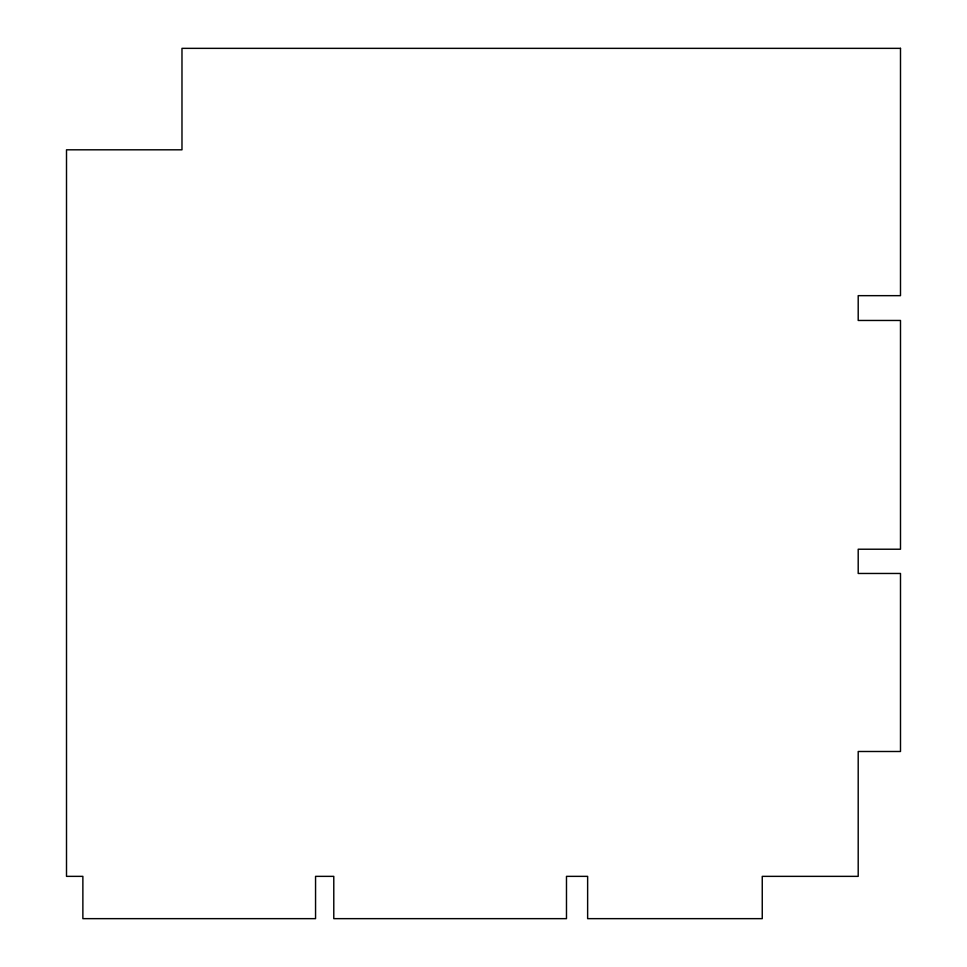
<?xml version="1.0" encoding="UTF-8"?>
<svg xmlns="http://www.w3.org/2000/svg" width="967" height="967" viewBox="0 0 967 967"><rect width="100%" height="100%" fill="white"/><g stroke="black" fill="none" stroke-linecap="round" stroke-linejoin="round"><path stroke-width="1.45" d="M900.495 48.35L181.977 48.35L181.977 149.812L66.505 149.812L66.505 876.356L82.872 876.356L82.872 918.65L315.556 918.65L315.556 876.356L333.784 876.356L333.784 918.65L566.481 918.65L566.481 876.356L587.634 876.356L587.634 918.65L762.25 918.65L762.25 876.356L858.2 876.356L858.2 751.492L900.495 751.492L900.495 573.467L858.2 573.467L858.2 549.22L900.495 549.22L900.495 320.464L858.2 320.464L858.2 295.66L900.495 295.66L900.495 48.35"/></g></svg>
